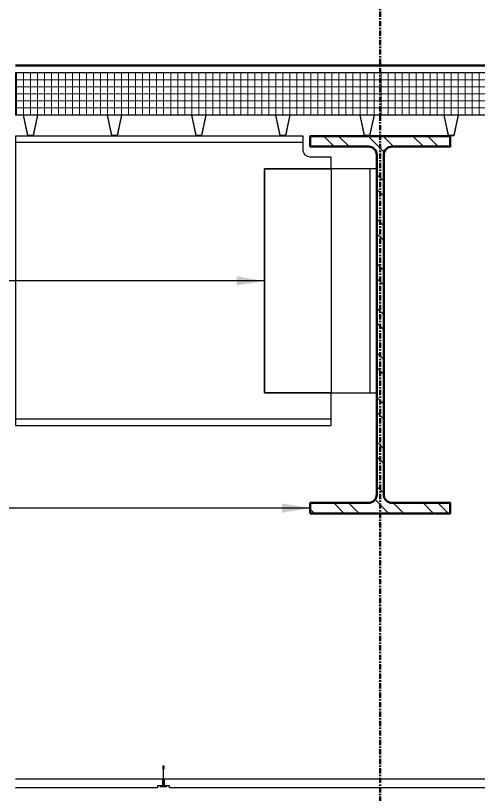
# Model space of a CAD drawing. Header units: inches. Extents: x 3850 to 5846, y -3 to 909.
# Drawn here: x 4312.1 to 4345.1, y 676.5 to 732.1 of the extents above; entities that cross this region are included whole.
import ezdxf

# ---------------------------------------------------------------- set-up
doc = ezdxf.new("R2010")
doc.units = ezdxf.units.IN
doc.header["$LTSCALE"] = 0.5
doc.header["$MEASUREMENT"] = 0
doc.linetypes.add('CENTER2', pattern=[1.125, 0.75, -0.125, 0.125, -0.125])
doc.layers.get('0').update_dxf_attribs({"lineweight": 18})
for name, color, linetype, lineweight in [('A-Anno-Note', 231, 'Continuous', 25), ('A-Detl-Medm', 31, 'Continuous', 25), ('A-Detl-Patt', 190, 'Continuous', 18), ('A-Detl-Thin', 150, 'Continuous', 18), ('A-Detl-Wide', 213, 'Continuous', 50)]:
    doc.layers.add(name, color=color, linetype=linetype, lineweight=lineweight)
doc.styles.add('Arch-Dim', font='romans.shx', dxfattribs={"width": 0.75})
doc.dimstyles.new('Aec-Arch-I-96', dxfattribs={"dimscale": 96, "dimtxt": 0.09375, "dimasz": 0.0625, "dimexe": 0.0625, "dimexo": 0.0625, "dimgap": 0.03125, "dimtad": 1, "dimdec": 4, "dimzin": 3, "dimdsep": 46, "dimlunit": 4, "dimtxsty": 'Arch-Dim', "dimblk": 'ARCHTICK', "dimcen": 0.09375, "dimazin": 2, "dimtfac": 0.75, "dimtdec": 4, "dimtix": 1, "dimtmove": 2, "dimatfit": 2, "dimfxl": 1, "dimtolj": 1, "dimtzin": 0, "dimarcsym": 0})

# ---------------------------------------------------------------- blocks, each defined once
blk = doc.blocks.new('*U58')
at = {"layer": 'A-Detl-Patt'}
h = blk.add_hatch(dxfattribs=at)
h.set_pattern_fill('ANSI32', color=256, scale=6, style=0)
h.set_pattern_definition([(45, (0, -13.46), (-1.591, 1.591), []), (45, (1.0607, -13.46), (-1.591, 1.591), [])])
edge = h.paths.add_edge_path()
edge.add_line((4.995, -26.92), (4.995, -26.175))
edge.add_line((4.995, -26.175), (0.845, -26.175))
edge.add_arc((0.845, -25.575), 0.6, 180, 270, ccw=False)
edge.add_line((0.245, -25.575), (0.245, -1.345))
edge.add_arc((0.845, -1.345), 0.6, 90, 180, ccw=False)
edge.add_line((0.845, -0.745), (4.995, -0.745))
edge.add_line((4.995, -0.745), (4.995, 0))
edge.add_line((4.995, 0), (-4.995, 0))
edge.add_line((-4.995, 0), (-4.995, -0.745))
edge.add_line((-4.995, -0.745), (-0.845, -0.745))
edge.add_arc((-0.845, -1.345), 0.6, 0, 90, ccw=False)
edge.add_line((-0.245, -1.345), (-0.245, -25.575))
edge.add_arc((-0.845, -25.575), 0.6, -90, 0, ccw=False)
edge.add_line((-0.845, -26.175), (-4.995, -26.175))
edge.add_line((-4.995, -26.175), (-4.995, -26.92))
edge.add_line((-4.995, -26.92), (4.995, -26.92))
at = {"color": 0, "linetype": 'ByBlock'}
blk.add_lwpolyline([(4.995, -26.92), (4.995, -26.175), (0.845, -26.175, -0.414214), (0.245, -25.575), (0.245, -1.345, -0.414214), (0.845, -0.745), (4.995, -0.745), (4.995, 0), (-4.995, 0), (-4.995, -0.745), (-0.845, -0.745, -0.414214), (-0.245, -1.345), (-0.245, -25.575, -0.414214), (-0.845, -26.175), (-4.995, -26.175), (-4.995, -26.92)], format="xyb", close=True, dxfattribs=at)
blk = doc.blocks.new('_ArchTick')
at = {"color": 0, "linetype": 'ByBlock', "const_width": 0.15}
blk.add_lwpolyline([(-0.5, -0.5), (0.5, 0.5)], dxfattribs=at)

msp = doc.modelspace()

# ---------------------------------------------------------------- hatches: boundary and pattern name
at = {"layer": 'A-Detl-Patt'}
h = msp.add_hatch(dxfattribs=at)
h.set_pattern_fill('ANSI37', color=256, scale=4, angle=225, style=0)
h.set_pattern_definition([(270, (4371.6774, 728.0299), (0.5, -1e-16), []), (360, (4371.6774, 728.0299), (1e-16, 0.5), [])])
h.paths.add_polyline_path([(4371.6774, 725.02988), (4371.6774, 728.02988), (4312.11988, 728.02988), (4312.11988, 725.02988)], flags=0)

# ---------------------------------------------------------------- linework, layer by layer
at = {"layer": 'A-Detl-Medm'}
for p, q in [((4332.62472, 723.04995), (4312.11988, 723.04995)), ((4334.62472, 721.16995), (4334.62472, 705.16995)), ((4337.37472, 721.16995), (4337.37472, 705.16995)), ((4334.62472, 703.28995), (4312.11988, 703.28995)), ((4322.91394, 677.06248), (4322.41394, 677.06248))]:
    msp.add_line(p, q, dxfattribs=at)
for points in [[(4371.6774, 725.02988), (4371.6774, 728.02988), (4312.11988, 728.02988), (4312.11988, 725.02988), (4371.6774, 725.02988)], [(4329.87472, 721.16995), (4329.87472, 705.16995), (4337.87472, 705.16995), (4337.87472, 721.16995)], [(4322.72644, 677.62498), (4346.60144, 677.62498), (4346.60144, 677.12798), (4346.22644, 677.12798), (4346.22644, 676.99998), (4323.10144, 676.99998), (4323.10144, 677.12798), (4322.72644, 677.12798)]]:
    msp.add_lwpolyline(points, close=True, dxfattribs=at)
msp.add_lwpolyline([(4332.62472, 702.83995), (4334.62472, 702.83995), (4334.62472, 705.16995), (4329.87472, 705.16995), (4329.87472, 721.16995), (4334.62472, 721.16995), (4334.62472, 721.99995), (4333.12472, 721.99995, -0.41421356), (4332.62472, 722.49995), (4332.62472, 723.49995), (4312.11988, 723.49995), (4312.11988, 702.83995), (4332.62472, 702.83995)], format="xyb", close=True, dxfattribs=at)
for points in [[(4322.66394, 677.06248), (4322.66394, 678.28123), (4322.63269, 678.31248), (4322.63269, 678.56248), (4322.69519, 678.56248), (4322.69519, 678.31248)], [(4312.11988, 677.62498), (4322.60144, 677.62498), (4322.60144, 677.12798), (4322.22644, 677.12798), (4322.22644, 676.99998), (4312.11988, 676.99998)]]:
    msp.add_lwpolyline(points, dxfattribs=at)
at = {"layer": 'A-Detl-Thin'}
msp.add_lwpolyline([(4348.67783, 725.02988), (4343.67783, 725.02988), (4343.36533, 723.55978), (4342.99033, 723.55978), (4342.67783, 725.02988), (4337.67783, 725.02988), (4337.36533, 723.55978), (4336.99033, 723.55978), (4336.67783, 725.02988), (4331.67783, 725.02988), (4331.36533, 723.55978), (4330.99033, 723.55978), (4330.67783, 725.02988), (4325.67783, 725.02988), (4325.36533, 723.55978), (4324.99033, 723.55978), (4324.67783, 725.02988), (4319.67783, 725.02988), (4319.36533, 723.55978), (4318.99033, 723.55978), (4318.67783, 725.02988), (4313.67783, 725.02988), (4313.36533, 723.55978), (4312.99033, 723.55978), (4312.67783, 725.02988), (4312.11988, 725.02988), (4312.11988, 724.99998), (4312.65362, 724.99998), (4312.65362, 724.99998), (4312.96612, 723.52988), (4313.38954, 723.52988), (4313.70204, 724.99998), (4318.65362, 724.99998), (4318.96612, 723.52988), (4319.38954, 723.52988), (4319.70204, 724.99998), (4324.65362, 724.99998), (4324.96612, 723.52988), (4325.38954, 723.52988), (4325.70204, 724.99998), (4330.65362, 724.99998), (4330.96612, 723.52988), (4331.38954, 723.52988), (4331.70204, 724.99998), (4336.65362, 724.99998), (4336.96612, 723.52988), (4337.38954, 723.52988), (4337.70204, 724.99998), (4342.65362, 724.99998), (4342.96612, 723.52988), (4343.38954, 723.52988), (4343.70204, 724.99998), (4348.65362, 724.99998)], dxfattribs=at)
at = {"layer": 'A-Detl-Wide', "linetype": 'CENTER2'}
msp.add_line((4338.11972, 44.86525), (4338.11972, 822.41196), dxfattribs=at)
at = {"layer": 'A-Detl-Wide'}
msp.add_lwpolyline([(4371.61988, 734.99991), (4371.61988, 732.23699), (4367.91278, 728.52988), (4312.11988, 728.52988)], dxfattribs=at)

# ---------------------------------------------------------------- block references
at = {"layer": 'A-Detl-Wide', "xscale": -1}
msp.add_blockref('*U58', (4338.11972, 723.49995), dxfattribs=at)

# ---------------------------------------------------------------- leaders
at = {"layer": 'A-Anno-Note'}
for points in [[(4329.87472, 713.16995), (4300.61988, 713.16995)], [(4333.12472, 696.95245), (4300.61988, 696.95245)]]:
    msp.add_leader(points, dimstyle='Aec-Arch-I-96', override={"dimscale": 32}, dxfattribs=at)

doc.saveas('drawing.dxf')
